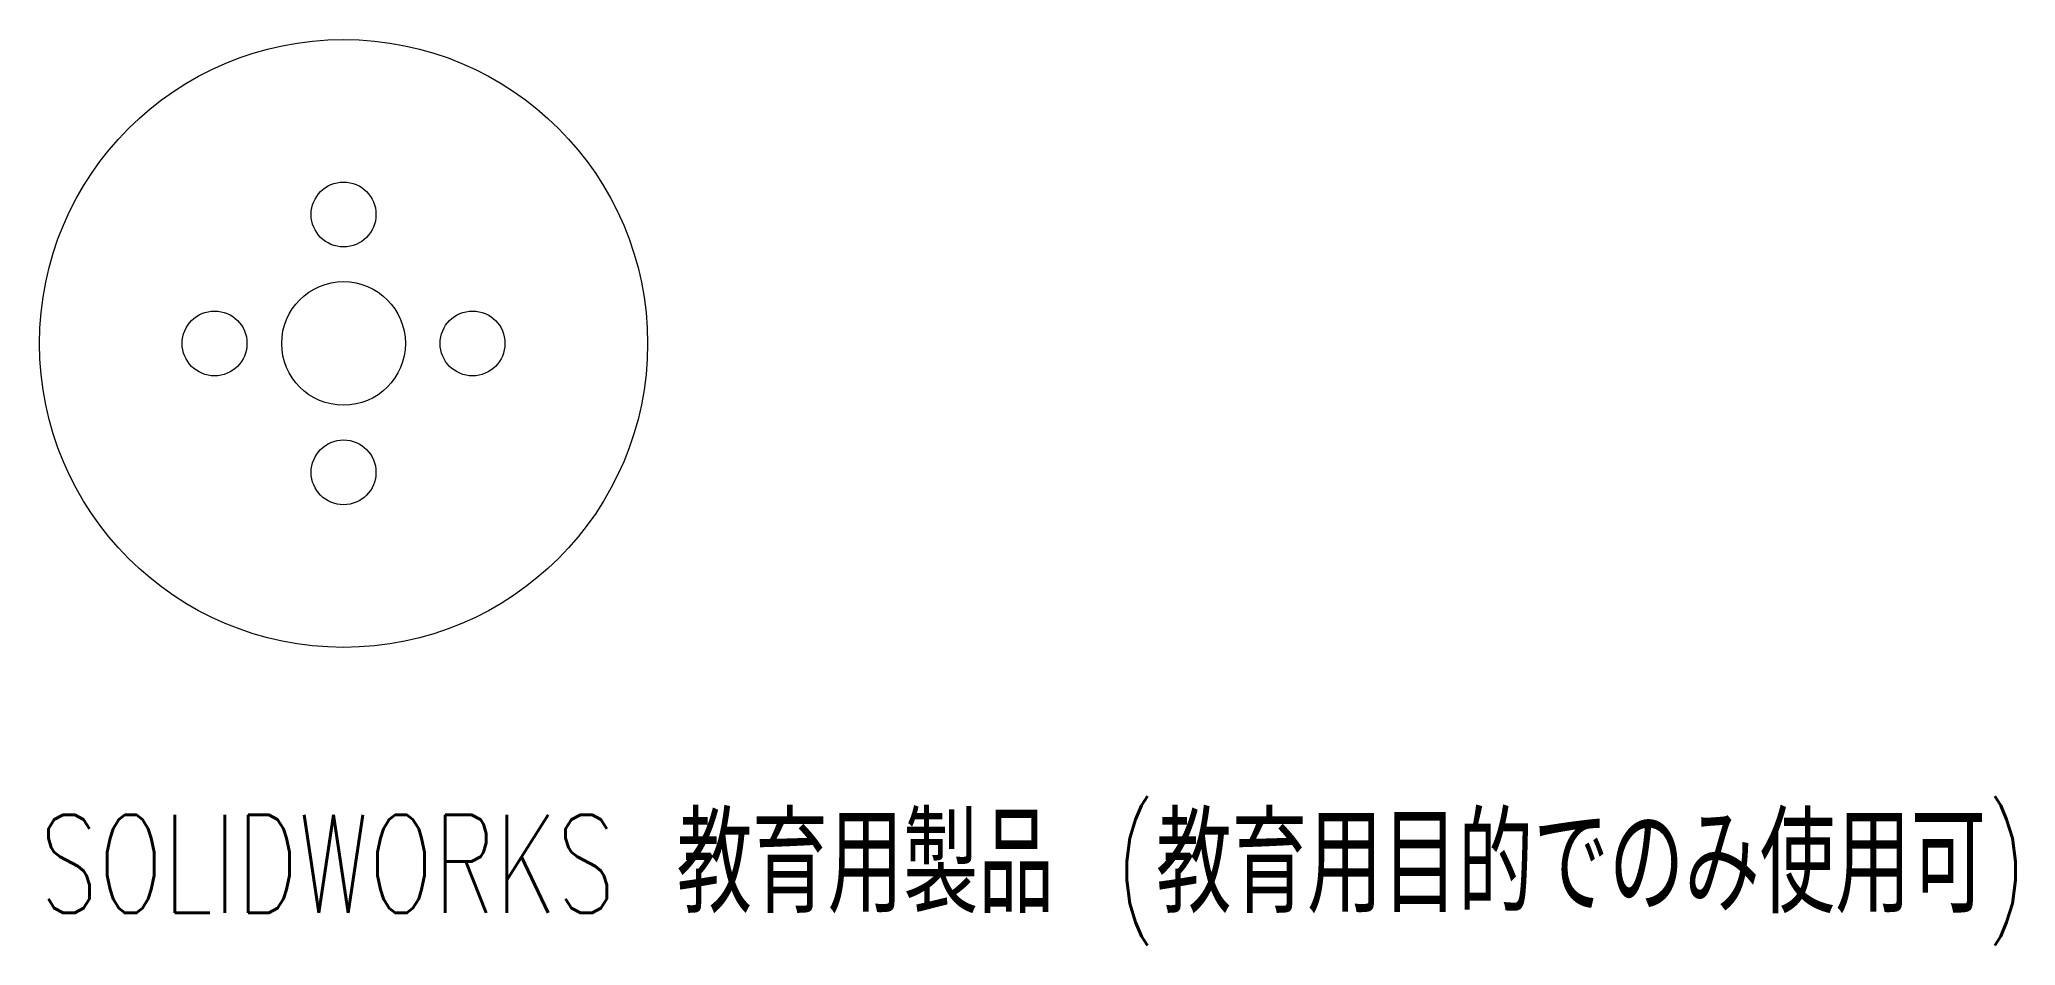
# Model space of a CAD drawing. Header units: millimetres. Extents: x -15 to 82.5, y -29.7 to 15.
import ezdxf

# ---------------------------------------------------------------- set-up
doc = ezdxf.new("R2010")
doc.units = ezdxf.units.MM
doc.styles.add('SLDTEXTSTYLE0', font='TXT', dxfattribs={"width": 0.7, "bigfont": 'bigfont'})

msp = doc.modelspace()

# ---------------------------------------------------------------- linework, layer by layer
at = {"color": 7, "linetype": 'Continuous', "lineweight": 15}
for centre, radius in [((0, 0), 15), ((0, 6.364), 1.6), ((0, 0), 3.05), ((-6.364, 0), 1.6), ((6.364, 0), 1.6), ((0, -6.364), 1.6)]:
    msp.add_circle(centre, radius, dxfattribs=at)

# ---------------------------------------------------------------- texts
at = {"color": 7, "linetype": 'Continuous', "insert": (-15, -23.27), "char_height": 4.83362, "attachment_point": 1, "style": 'SLDTEXTSTYLE0'}
msp.add_mtext('SOLIDWORKS 教育用製品 (教育用目的でのみ使用可)', dxfattribs=at)

doc.saveas('drawing.dxf')
